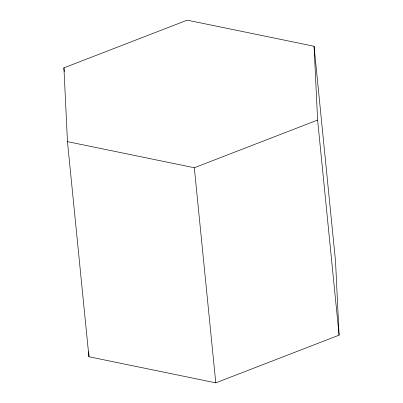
<?xml version="1.0" encoding="UTF-8"?>
<svg xmlns="http://www.w3.org/2000/svg" width="403" height="403" viewBox="0 0 403 403"><rect width="100%" height="100%" fill="white"/><g stroke="black" fill="none" stroke-linecap="round" stroke-linejoin="round"><path stroke-width="0.6" d="M63.911 67.85L187.214 20.15L314.063 46.244L335.538 261.351L339.089 335.15L215.786 382.85L88.937 356.756L67.462 141.649L63.911 67.85L64.289 71.603M67.462 141.649L194.317 167.744L317.614 120.044L314.063 46.244M317.614 120.044L339.089 335.15M194.317 167.744L215.786 382.85M88.695 351.748L88.937 356.756"/></g></svg>
